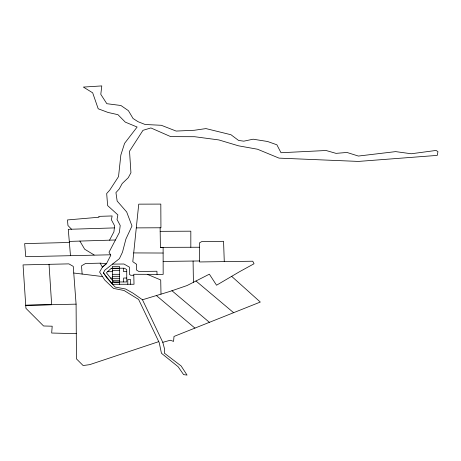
<?xml version="1.0" encoding="UTF-8"?>
<svg xmlns="http://www.w3.org/2000/svg" width="461" height="461" viewBox="0 0 461 461"><rect width="100%" height="100%" fill="white"/><g stroke="black" fill="none" stroke-linecap="round" stroke-linejoin="round"><path stroke-width="0.69" d="M190.825 247.263L190.825 231.18L160.169 231.336L160.128 227.774M71.507 229.221L67.951 225.51L67.485 219.937L98.988 217.235L98.746 216.365L112.109 215.95L111.406 219.782L114.616 225.838L113.913 231.837L109.551 240.175M103.477 272.947L104.699 270.267L119.411 258.656L122.482 252.184L125.905 239.057L131.99 225.971L126.683 211.985L117.157 201.042L115.942 192.6L119.226 188.987L122.194 183.53L128.285 177.698L130.941 172.731L129.529 151.214L142.973 130.33L150.891 127.939L170.708 136.635L194.675 136.721L218.848 139.937L238.516 145.826L257.492 149.22L279.043 158.129L358.451 161.419L437.27 155.392L437.95 151.634L436.077 150.442L411.27 153.761L395.636 151.617L358.376 156.054L346.977 152.458L336.034 153.363L326.06 150.505L281.008 152.729L276.877 144.789L267.547 141.487L253.118 139.199L243.817 141.17L238.591 140.449L230.973 134.739L205.952 128.596L194.363 130.261L176.137 131.068L161.327 125.288L145.152 124.505L138.07 121.716L133.068 118.512L128.394 110.657L120.909 105.5L106.831 103.696L100.798 94.332L101.789 85.913L83.378 87.077L92.673 92.822L98.205 108.773L108.001 112.444L117.947 114.68L125.306 122.136L137.124 127.034L124.574 143.359L120.857 154.994L118.529 176.603L109.758 190.116L106.681 193.534L107.632 205.583L117.872 214.889L117.025 219.471L120.206 225.469L119.393 232.413L109.009 252.248L110.784 255.256L106.537 263.577L102.394 267.144L99.605 272.065L104.78 280.086L113.55 288.425L124.055 290.488L138.623 299.448L159.201 342.569L161.448 353.27L178.09 366.697L183.605 374.614L187.051 375.087L181.127 365.965L164.346 353.138L164.606 349.167L162.796 342.321L142.472 299.771L132.964 293.127L125.628 289.012L115.135 287.047L106.894 277.989L103.477 272.947L112.519 284.293L134.018 284.253L133.771 274.283L163.165 274.37L163.113 247.338L160.405 247.35L160.169 231.336M158.757 341.636L89.711 364.645L83.124 365.55L76.445 358.871L76.088 304.145L73.253 266.383L68.879 263.871L23.05 264.902L25.931 308.328L43.576 325.985L52.197 326.204L51.672 333.032L76.284 333.666M142.472 299.771L169.706 291.508L187.074 285.532L209.357 274.174L216.549 285.215L239.553 271.708L254.034 263.761L252.766 261.214L199.613 261.957L199.423 242.93L201.705 241.599L223.562 241.31L224.276 261.612M162.796 342.321L170.247 340.253L173.584 341.382L173.993 336.444L260.304 302.053L231.67 276.364M114.374 227.907L68.274 229.324L70.47 255.561M69.283 241.408L115.429 239.991M69.375 242.48L24.658 243.604L25.753 256.685L110.513 254.795M100.152 263.162L102.394 267.144L106.445 263.657L100.152 263.162L85.533 263.496L81.516 265.824L82.133 274.053M76.088 304.145L25.718 305.28L51.661 304.698L49.033 264.32M163.142 261.427L199.561 260.961M112.478 264.124L123.94 264.009L129.443 267.15L129.38 274.266L130.682 275.269L133.794 275.28M136.289 227.89L160.935 227.774L160.814 204.09L138.738 204.148L132.797 261.692L136.623 264.32L136.439 269.973L138.732 271.46L156.919 271.241L157.045 274.353M160.405 247.35L199.452 247.24M112.501 268.319L119.416 268.308M112.478 270.319L119.428 270.307M107.609 271.685L112.49 271.673M126.735 271.644L123.554 271.65L123.536 268.221M112.501 274.312L119.445 274.301M112.542 276.306L119.457 276.295M110.6 278.064L112.524 278.064M126.769 278.035L123.588 278.041L123.611 281.959M112.553 278.306L119.468 278.294M112.565 280.3L119.48 280.288M112.576 282.299L119.491 282.282M133.702 252.922L163.125 253.031M73.748 273.021L102.509 276.565M147.261 274.324L160.716 279.96L160.993 294.153M94.136 254.962L84.668 249.217L79.886 241.086M195.977 280.997L233.606 312.691M171.953 290.735L209.403 322.331M156.377 295.553L194.922 328.105M193.084 261.047L193.407 282.305M130.567 284.258L130.544 279.47L127.778 279.475L127.801 284.264M119.503 284.281L119.405 266.314L112.49 266.325L112.588 284.293M111.314 268.244L106.405 272.803L113.717 281.976L126.787 281.953L126.723 269.558L124.378 268.221L111.314 268.244"/></g></svg>
